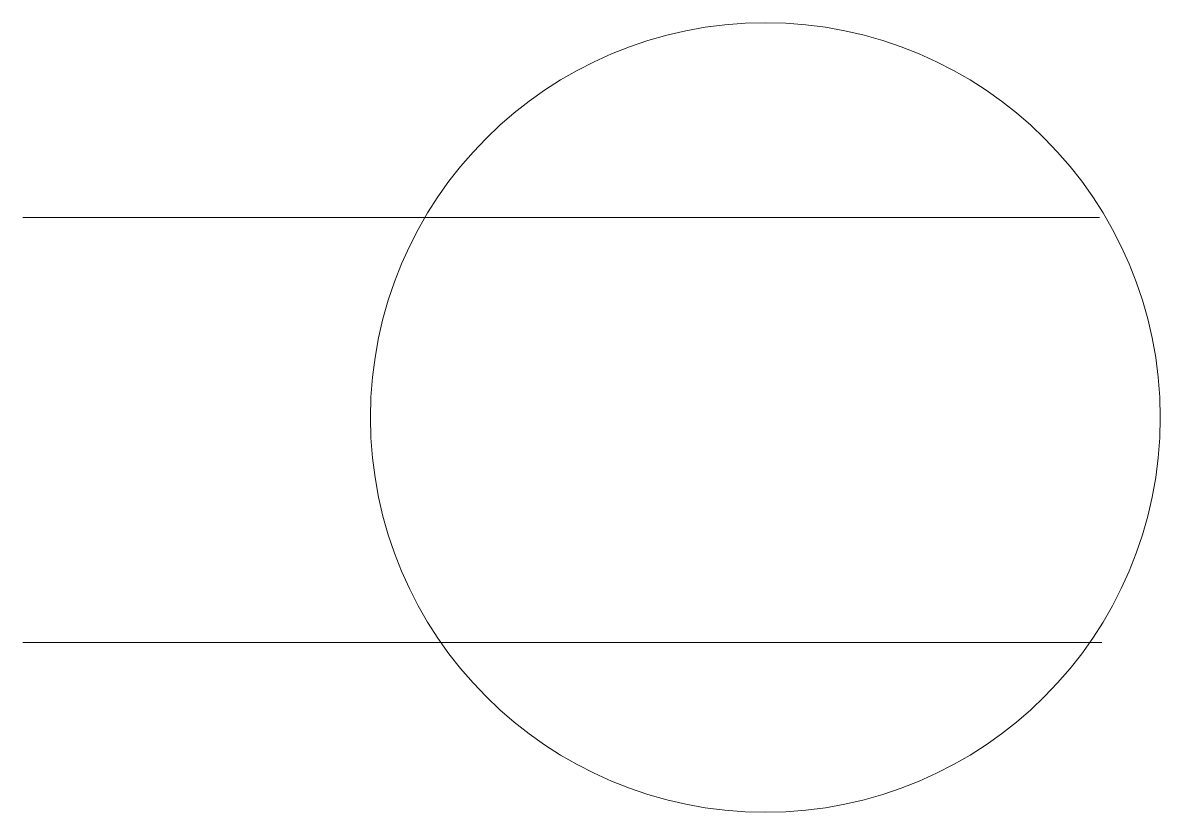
# Model space of a CAD drawing. Header units: inches. Extents: x 60.64 to 65.27, y -289.05 to -285.84.
import ezdxf

# ---------------------------------------------------------------- set-up
doc = ezdxf.new("R2010")
doc.units = ezdxf.units.IN
doc.header["$MEASUREMENT"] = 0
doc.layers.add('01-electrical-1st-floor', color=7, linetype='Continuous', lineweight=9)

msp = doc.modelspace()

# ---------------------------------------------------------------- linework, layer by layer
at = {"layer": '01-electrical-1st-floor'}
for p, q in [((60.6436, -286.6338), (65.0255, -286.6338)), ((60.6436, -288.3643), (65.035, -288.3643))]:
    msp.add_line(p, q, dxfattribs=at)
msp.add_circle((63.6661, -287.4476), 1.6072, dxfattribs=at)

doc.saveas('drawing.dxf')
